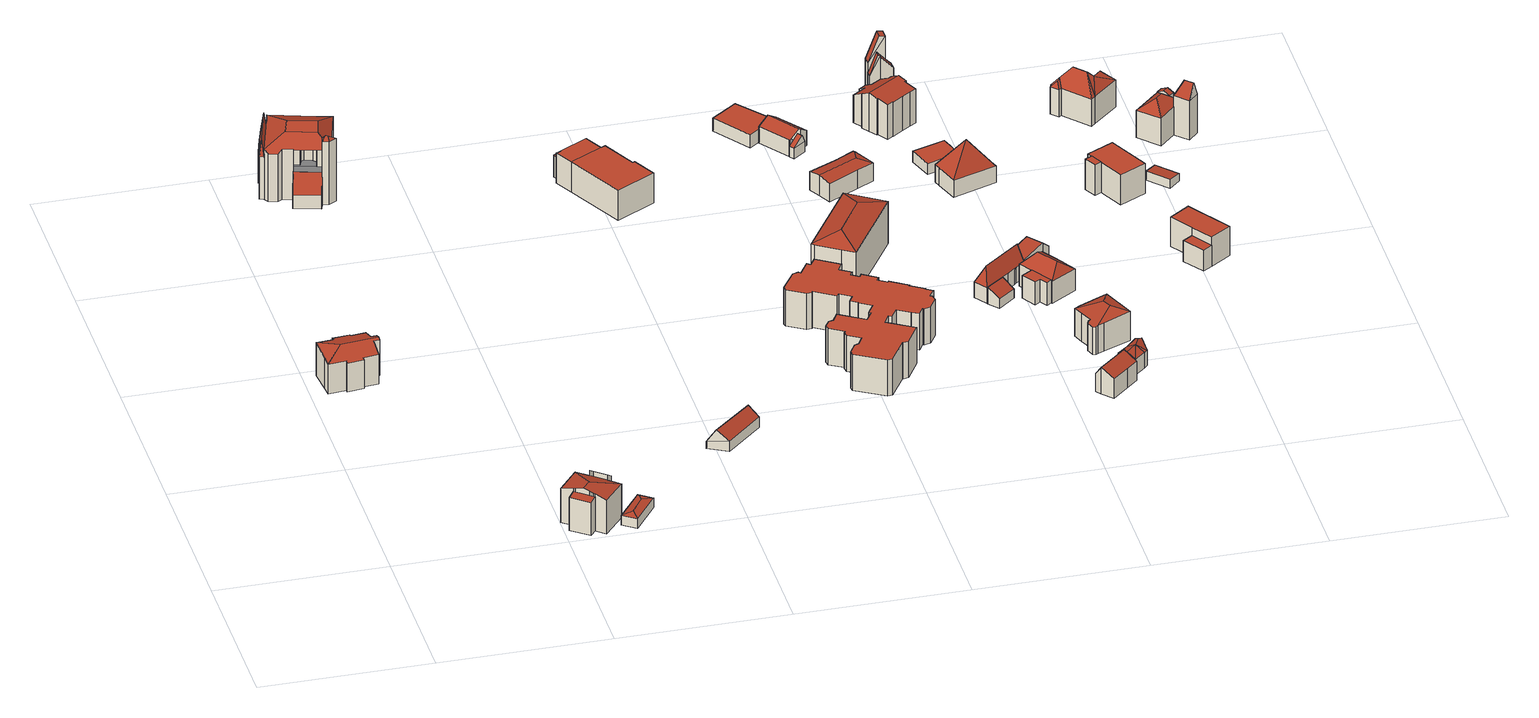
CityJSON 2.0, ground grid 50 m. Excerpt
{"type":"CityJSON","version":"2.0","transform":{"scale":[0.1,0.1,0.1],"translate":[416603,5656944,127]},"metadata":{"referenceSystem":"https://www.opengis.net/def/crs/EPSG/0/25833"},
"CityObjects":{
"building1":{"type":"Building","attributes":{"Dachtyp_tdc":"tdcHipAndGableRoof","Gemeindeschluessel":14612000,"Dachneigung":27.3,"QualitaetDacherkennung":32,"Geometrietyp2DReferenz":"3000","measuredHeight":11.95,"function":"31001_9998","roofType":"5000"},"geometry":[{"type":"Solid","lod":"2","boundaries":[[[[0,1,2,3]],[[1,4,5,2]],[[4,6,7,5]],[[6,8,9,7]],[[8,10,11,9]],[[10,12,13,11]],[[12,14,15,13]],[[14,16,17,15]],[[16,18,19,17]],[[18,20,21,19]],[[20,22,23,21]],[[22,24,25,23]],[[24,26,27,25]],[[26,28,29,27]],[[28,30,31,29]],[[30,32,33,31]],[[32,34,35,33]],[[34,36,37,35]],[[36,0,3,37]],[[32,30,28,38]],[[28,26,24,22,20,18,16,14,12,10,38]],[[10,8,6,4,1,0,36,34,32,38]],[[3,2,5,7,9,11,13,15,17,19,21,23,25,27,29,31,33,35,37]]]],"semantics":{"surfaces":[{"type":"WallSurface"},{"type":"RoofSurface"},{"type":"GroundSurface"}],"values":[[0,0,0,0,0,0,0,0,0,0,0,0,0,0,0,0,0,0,0,1,1,1,2]]}}]},
"building2":{"type":"Building","attributes":{"Gemeindeschluessel":14612000,"Geometrietyp2DReferenz":"3000","function":"31001_9998","roofType":"9999"},"children":["building2-1","building2-2","building2-3","building2-4","building2-5"]},
"building2-1":{"type":"BuildingPart","attributes":{"Dachtyp_tdc":"tdcFreeFormRoof","Dachneigung":54.85,"QualitaetDacherkennung":13,"Geometrietyp2DReferenz":"3000","measuredHeight":21.46,"roofType":"5000"},"parents":["building2"],"geometry":[{"type":"MultiSurface","lod":"2","boundaries":[[[39,40,41,42,43]],[[40,44,45,46,47,41]],[[48,49,44]],[[50,48,44,40]],[[50,40,39]],[[48,50,39,49]],[[42,41,47,51,52,53]]],"semantics":{"surfaces":[{"type":"WallSurface"},{"type":"RoofSurface"},{"type":"GroundSurface"}],"values":[0,0,1,1,1,1,2]}}]},
"building2-2":{"type":"BuildingPart","attributes":{"Dachtyp_tdc":"tdcPolyFlatRoof","Dachneigung":0,"QualitaetDacherkennung":5,"Geometrietyp2DReferenz":"3000","measuredHeight":9.4,"roofType":"1000"},"parents":["building2"],"geometry":[{"type":"MultiSurface","lod":"2","boundaries":[[[54,55,56,57]],[[55,58,59,56]],[[58,60,61,59]],[[60,62,63,61]],[[62,64,65,63]],[[64,66,67,65]],[[66,68,69,67]],[[68,66,64,62,60,58,55,54]],[[57,56,59,61,63,65,67,69]]],"semantics":{"surfaces":[{"type":"WallSurface"},{"type":"RoofSurface"},{"type":"GroundSurface"}],"values":[0,0,0,0,0,0,0,1,2]}}]},
"building2-3":{"type":"BuildingPart","attributes":{"Dachtyp_tdc":"tdcGableRoof","Dachneigung":63.54,"QualitaetDacherkennung":14,"Geometrietyp2DReferenz":"3000","measuredHeight":9.97,"roofType":"3100"},"parents":["building2"],"geometry":[{"type":"MultiSurface","lod":"2","boundaries":[[[70,71,72,73]],[[46,74,75,47]],[[74,70,73,75]],[[74,45,76,77,70]],[[77,76,78,79]],[[70,77,79,71]],[[46,45,74]],[[73,72,51,47,75]]],"semantics":{"surfaces":[{"type":"WallSurface"},{"type":"RoofSurface"},{"type":"GroundSurface"}],"values":[0,0,0,1,1,0,0,2]}}]},
"building2-4":{"type":"BuildingPart","attributes":{"Dachtyp_tdc":"tdcFreeFormRoof","Dachneigung":82.3,"QualitaetDacherkennung":24,"Geometrietyp2DReferenz":"3000","measuredHeight":19.22,"roofType":"5000"},"parents":["building2"],"geometry":[{"type":"MultiSurface","lod":"2","boundaries":[[[80,81,82,83]],[[81,84,85,82]],[[84,86,87,85]],[[86,88,89,87]],[[88,90,91,89]],[[92,93,94]],[[93,80,83,94]],[[92,90,95,96]],[[90,88,95]],[[88,86,84,81,80,96,95]],[[80,93,92,96]],[[83,82,85,87,89,91,94]]],"semantics":{"surfaces":[{"type":"WallSurface"},{"type":"RoofSurface"},{"type":"GroundSurface"}],"values":[0,0,0,0,0,0,0,1,1,1,1,2]}}]},
"building2-5":{"type":"BuildingPart","attributes":{"Dachtyp_tdc":"tdcCutTentRoof","Dachneigung":23.44,"QualitaetDacherkennung":35,"Geometrietyp2DReferenz":"3000","measuredHeight":19.57,"roofType":"9999"},"parents":["building2"],"geometry":[{"type":"MultiSurface","lod":"2","boundaries":[[[97,98,99,69,68]],[[98,100,101,99]],[[100,102,103,101]],[[102,43,42,103]],[[104,105,78,106,51,52]],[[107,108,72,71,79]],[[108,109,110,72]],[[109,111,112,110]],[[111,113,114,112]],[[113,115,94,114]],[[115,92,94]],[[116,117,54,57,91,90]],[[98,97,117,118,119]],[[120,43,102,100,98,119,121]],[[115,113,111,109,108,107,105,104,120,121,122]],[[117,116,115,122,118]],[[122,121,119,118]],[[69,99,101,103,42,53,52,51,72,110,112,114,94,91,57]]],"semantics":{"surfaces":[{"type":"WallSurface"},{"type":"RoofSurface"},{"type":"GroundSurface"}],"values":[0,0,0,0,0,0,0,0,0,0,0,0,1,1,1,1,1,2]}}]},
"building3":{"type":"Building","attributes":{"Gemeindeschluessel":14612000,"Geometrietyp2DReferenz":"3000","function":"31001_9998","roofType":"9999"},"children":["building3-1","building3-2","building3-3"]},
"building3-1":{"type":"BuildingPart","attributes":{"Dachtyp_tdc":"tdcPolyFlatRoof","Dachneigung":11,"QualitaetDacherkennung":60,"Geometrietyp2DReferenz":"3000","measuredHeight":10.97,"roofType":"2100"},"parents":["building3"],"geometry":[{"type":"MultiSurface","lod":"2","boundaries":[[[123,124,125,126]],[[127,128,129,130]],[[128,123,126,129]],[[128,127,131,124,123]],[[126,125,132,130,129]]],"semantics":{"surfaces":[{"type":"WallSurface"},{"type":"RoofSurface"},{"type":"GroundSurface"}],"values":[0,0,0,1,2]}}]},
"building3-2":{"type":"BuildingPart","attributes":{"Dachtyp_tdc":"tdcHipAndGableRoof","Dachneigung":17.18,"QualitaetDacherkennung":18,"Geometrietyp2DReferenz":"3000","measuredHeight":12.98,"roofType":"5000"},"parents":["building3"],"geometry":[{"type":"MultiSurface","lod":"2","boundaries":[[[133,125,124]],[[133,134,135,125]],[[134,136,137,135]],[[136,138,139,137]],[[140,141,142,143]],[[141,144,145,142]],[[144,146,130,145]],[[146,127,130]],[[141,140,138,136,147]],[[136,134,133,148,147]],[[148,146,144,141,147]],[[132,125,135,137,139,143,142,145,130]]],"semantics":{"surfaces":[{"type":"WallSurface"},{"type":"RoofSurface"},{"type":"GroundSurface"}],"values":[0,0,0,0,0,0,0,0,1,1,1,2]}}]},
"building3-3":{"type":"BuildingPart","attributes":{"Dachtyp_tdc":"tdcPolyFlatRoof","Dachneigung":33.89,"QualitaetDacherkennung":51,"Geometrietyp2DReferenz":"3000","measuredHeight":12.46,"roofType":"2100"},"parents":["building3"],"geometry":[{"type":"MultiSurface","lod":"2","boundaries":[[[149,139,138]],[[149,150,151,139]],[[150,152,153,151]],[[152,154,140,143,153]],[[154,152,150,149]],[[139,151,153,143]]],"semantics":{"surfaces":[{"type":"WallSurface"},{"type":"RoofSurface"},{"type":"GroundSurface"}],"values":[0,0,0,0,1,2]}}]},
"building4":{"type":"Building","attributes":{"Dachtyp_tdc":"tdcFreeFormRoof","Gemeindeschluessel":14612000,"Dachneigung":14.43,"QualitaetDacherkennung":54,"Geometrietyp2DReferenz":"3000","measuredHeight":3.66,"function":"31001_9998","roofType":"5000"},"geometry":[{"type":"Solid","lod":"2","boundaries":[[[[155,156,157,158]],[[156,159,160,157]],[[159,161,162,160]],[[161,155,158,162]],[[163,164,161,159]],[[163,159,156]],[[164,163,156,155]],[[164,155,161]],[[158,157,160,162]]]],"semantics":{"surfaces":[{"type":"WallSurface"},{"type":"RoofSurface"},{"type":"GroundSurface"}],"values":[[0,0,0,0,1,1,1,1,2]]}}]},
"building5":{"type":"Building","attributes":{"Dachtyp_tdc":"tdcGableRoof","Gemeindeschluessel":14612000,"Dachneigung":58.42,"QualitaetDacherkennung":8,"Geometrietyp2DReferenz":"3000","measuredHeight":6.2,"function":"31001_9998","roofType":"3100"},"geometry":[{"type":"Solid","lod":"2","boundaries":[[[[165,166,167,168]],[[166,169,170,167]],[[169,171,172,170]],[[171,165,168,172]],[[169,166,173]],[[165,171,174]],[[166,165,174,173]],[[171,169,173,174]],[[168,167,170,172]]]],"semantics":{"surfaces":[{"type":"WallSurface"},{"type":"RoofSurface"},{"type":"GroundSurface"}],"values":[[0,0,0,0,0,0,1,1,2]]}}]},
"building6":{"type":"Building","attributes":{"Gemeindeschluessel":14612000,"Geometrietyp2DReferenz":"3000","function":"31001_9998","roofType":"9999"},"children":["building6-1","building6-2","building6-3"]},
"building6-1":{"type":"BuildingPart","attributes":{"Dachtyp_tdc":"tdcPolyFlatRoof","Dachneigung":11.79,"QualitaetDacherkennung":43,"Geometrietyp2DReferenz":"3000","measuredHeight":7.08,"roofType":"2100"},"parents":["building6"],"geometry":[{"type":"MultiSurface","lod":"2","boundaries":[[[175,176,177,178]],[[179,180,181,182]],[[180,175,178,181]],[[180,179,176,175]],[[178,177,182,181]]],"semantics":{"surfaces":[{"type":"WallSurface"},{"type":"RoofSurface"},{"type":"GroundSurface"}],"values":[0,0,0,1,2]}}]},
"building6-2":{"type":"BuildingPart","attributes":{"Dachtyp_tdc":"tdcPolyFlatRoof","Dachneigung":0,"QualitaetDacherkennung":73,"Geometrietyp2DReferenz":"3000","measuredHeight":9.65,"roofType":"1000"},"parents":["building6"],"geometry":[{"type":"MultiSurface","lod":"2","boundaries":[[[183,184,185,177,176]],[[186,187,188,189]],[[187,190,179,182,188]],[[190,187,186,184,183]],[[177,185,189,188,182]]],"semantics":{"surfaces":[{"type":"WallSurface"},{"type":"RoofSurface"},{"type":"GroundSurface"}],"values":[0,0,0,1,2]}}]},
"building6-3":{"type":"BuildingPart","attributes":{"Dachtyp_tdc":"tdcPolyFlatRoof","Dachneigung":0,"QualitaetDacherkennung":64,"Geometrietyp2DReferenz":"3000","measuredHeight":9.66,"roofType":"1000"},"parents":["building6"],"geometry":[{"type":"MultiSurface","lod":"2","boundaries":[[[191,192,193,194]],[[192,195,186,189,193]],[[196,197,198,185,184]],[[197,199,200,198]],[[199,201,202,200]],[[201,191,194,202]],[[201,199,197,196,195,192,191]],[[194,193,189,185,198,200,202]]],"semantics":{"surfaces":[{"type":"WallSurface"},{"type":"RoofSurface"},{"type":"GroundSurface"}],"values":[0,0,0,0,0,0,1,2]}}]},
"building7":{"type":"Building","attributes":{"Dachtyp_tdc":"tdcPolyFlatRoof","Gemeindeschluessel":14612000,"Dachneigung":0,"QualitaetDacherkennung":3,"Geometrietyp2DReferenz":"3000","measuredHeight":11.55,"function":"31001_9998","roofType":"1000"},"geometry":[{"type":"Solid","lod":"2","boundaries":[[[[203,204,205,206]],[[204,207,208,205]],[[207,209,210,208]],[[209,211,212,210]],[[211,213,214,212]],[[213,215,216,214]],[[215,217,218,216]],[[217,219,220,218]],[[219,221,222,220]],[[221,223,224,222]],[[223,225,226,224]],[[225,227,228,226]],[[227,229,230,228]],[[229,231,232,230]],[[231,233,234,232]],[[233,235,236,234]],[[235,237,238,236]],[[237,239,240,238]],[[239,241,242,240]],[[241,243,244,242]],[[243,245,246,244]],[[245,247,248,246]],[[247,249,250,248]],[[249,251,252,250]],[[251,253,254,252]],[[253,255,256,254]],[[255,257,258,256]],[[257,259,260,258]],[[259,261,262,260]],[[261,263,264,262]],[[263,265,266,264]],[[265,267,268,266]],[[267,269,270,268]],[[269,271,272,270]],[[271,273,274,272]],[[273,275,276,274]],[[275,277,278,276]],[[277,279,280,278]],[[279,281,282,280]],[[281,283,284,282]],[[283,285,286,284]],[[285,287,288,286]],[[287,289,290,288]],[[289,291,292,290]],[[291,293,294,292]],[[293,295,296,294]],[[295,297,298,296]],[[297,299,300,298]],[[299,301,302,300]],[[301,303,304,302]],[[303,305,306,304]],[[305,307,308,306]],[[307,309,310,308]],[[309,311,312,310]],[[311,313,314,312]],[[313,315,316,314]],[[315,317,318,316]],[[317,319,320,318]],[[319,321,322,320]],[[321,323,324,322]],[[323,325,326,324]],[[325,327,328,326]],[[327,329,330,328]],[[329,331,332,330]],[[331,333,334,332]],[[333,335,336,334]],[[335,337,338,336]],[[337,203,206,338]],[[337,335,333,331,329,327,325,323,321,319,317,315,313,311,309,307,305,303,301,299,297,295,293,291,289,287,285,283,281,279,277,275,273,271,269,267,265,263,261,259,257,255,253,251,249,247,245,243,241,239,237,235,233,231,229,227,225,223,221,219,217,215,213,211,209,207,204,203]],[[206,205,208,210,212,214,216,218,220,222,224,226,228,230,232,234,236,238,240,242,244,246,248,250,252,254,256,258,260,262,264,266,268,270,272,274,276,278,280,282,284,286,288,290,292,294,296,298,300,302,304,306,308,310,312,314,316,318,320,322,324,326,328,330,332,334,336,338]]]],"semantics":{"surfaces":[{"type":"WallSurface"},{"type":"RoofSurface"},{"type":"GroundSurface"}],"values":[[0,0,0,0,0,0,0,0,0,0,0,0,0,0,0,0,0,0,0,0,0,0,0,0,0,0,0,0,0,0,0,0,0,0,0,0,0,0,0,0,0,0,0,0,0,0,0,0,0,0,0,0,0,0,0,0,0,0,0,0,0,0,0,0,0,0,0,0,1,2]]}}]},
"building8":{"type":"Building","attributes":{"Dachtyp_tdc":"tdcHipRoof","Gemeindeschluessel":14612000,"Dachneigung":17.91,"QualitaetDacherkennung":70,"Geometrietyp2DReferenz":"3000","measuredHeight":15.57,"function":"31001_9998","roofType":"3200"},"geometry":[{"type":"Solid","lod":"2","boundaries":[[[[339,340,341,342]],[[340,343,344,341]],[[345,343,346]],[[340,339,347,348,349]],[[343,340,349,346]],[[348,345,346,349]],[[344,350,351,352,342,341]],[[343,345,350,344]],[[345,348,351,350]],[[348,347,352,351]],[[347,339,342,352]]]],"semantics":{"surfaces":[{"type":"WallSurface"},{"type":"RoofSurface"},{"type":"GroundSurface"}],"values":[[0,0,1,1,1,1,2,0,0,0,0]]}}]},
"building9":{"type":"Building","attributes":{"Dachtyp_tdc":"tdcPolyFlatRoof","Gemeindeschluessel":14612000,"Dachneigung":0,"QualitaetDacherkennung":1,"Geometrietyp2DReferenz":"3000","measuredHeight":4.22,"function":"31001_9998","roofType":"1000"},"geometry":[{"type":"Solid","lod":"2","boundaries":[[[[353,354,355,356]],[[354,357,358,355]],[[357,359,360,358]],[[359,361,362,360]],[[361,353,356,362]],[[361,359,357,354,353]],[[356,355,358,360,362]]]],"semantics":{"surfaces":[{"type":"WallSurface"},{"type":"RoofSurface"},{"type":"GroundSurface"}],"values":[[0,0,0,0,0,1,2]]}}]},
"building10":{"type":"Building","attributes":{"Gemeindeschluessel":14612000,"Geometrietyp2DReferenz":"3000","function":"31001_9998","roofType":"9999"},"children":["building10-1","building10-2"]},
"building10-1":{"type":"BuildingPart","attributes":{"Dachtyp_tdc":"tdcGableRoof","Dachneigung":36.43,"QualitaetDacherkennung":5,"Geometrietyp2DReferenz":"3000","measuredHeight":5.82,"roofType":"3100"},"parents":["building10"],"geometry":[{"type":"MultiSurface","lod":"2","boundaries":[[[363,364,365,366]],[[364,367,368,365]],[[367,369,370,368]],[[367,364,371]],[[364,363,372,373,371]],[[369,367,371,373]],[[366,365,368,370,374]]],"semantics":{"surfaces":[{"type":"WallSurface"},{"type":"RoofSurface"},{"type":"GroundSurface"}],"values":[0,0,0,0,1,1,2]}}]},
"building10-2":{"type":"BuildingPart","attributes":{"Dachtyp_tdc":"tdcGableRoof","Dachneigung":24.77,"QualitaetDacherkennung":59,"Geometrietyp2DReferenz":"3000","measuredHeight":7.04,"roofType":"3100"},"parents":["building10"],"geometry":[{"type":"MultiSurface","lod":"2","boundaries":[[[375,376,377,378]],[[376,379,380,377]],[[379,381,382,380]],[[381,383,384,382]],[[383,385,363,366,384]],[[386,387,388,370,369]],[[387,375,378,388]],[[389,385,383,381,379,376]],[[376,375,387,386,389]],[[378,377,380,382,384,366,374,370,388]]],"semantics":{"surfaces":[{"type":"WallSurface"},{"type":"RoofSurface"},{"type":"GroundSurface"}],"values":[0,0,0,0,0,0,0,1,1,2]}}]},
"building11":{"type":"Building","attributes":{"Dachtyp_tdc":"tdcHipAndGableRoof","Gemeindeschluessel":14612000,"Dachneigung":12.12,"QualitaetDacherkennung":61,"Geometrietyp2DReferenz":"3000","measuredHeight":6.76,"function":"31001_9998","roofType":"5000"},"geometry":[{"type":"Solid","lod":"2","boundaries":[[[[390,391,392,393]],[[391,394,395,392]],[[394,396,397,395]],[[396,398,399,397]],[[398,400,401,399]],[[400,402,403,401]],[[402,404,405,403]],[[404,406,407,405]],[[406,390,393,407]],[[402,400,408]],[[400,398,396,394,391,390,408]],[[390,406,404,402,408]],[[393,392,395,397,399,401,403,405,407]]]],"semantics":{"surfaces":[{"type":"WallSurface"},{"type":"RoofSurface"},{"type":"GroundSurface"}],"values":[[0,0,0,0,0,0,0,0,0,1,1,1,2]]}}]},
"building12":{"type":"Building","attributes":{"Dachtyp_tdc":"tdcPolyFlatRoof","Gemeindeschluessel":14612000,"Dachneigung":33.41,"QualitaetDacherkennung":69,"Geometrietyp2DReferenz":"3000","measuredHeight":5.59,"function":"31001_9998","roofType":"2100"},"geometry":[{"type":"Solid","lod":"2","boundaries":[[[[409,410,411,412]],[[410,413,414,411]],[[413,415,416,414]],[[415,409,412,416]],[[415,413,410,409]],[[412,411,414,416]]]],"semantics":{"surfaces":[{"type":"WallSurface"},{"type":"RoofSurface"},{"type":"GroundSurface"}],"values":[[0,0,0,0,1,2]]}}]},
"building13":{"type":"Building","attributes":{"Dachtyp_tdc":"tdcFreeFormRoof","Gemeindeschluessel":14612000,"Dachneigung":64.59,"QualitaetDacherkennung":17,"Geometrietyp2DReferenz":"3000","measuredHeight":9.89,"function":"31001_9998","roofType":"5000"},"geometry":[{"type":"Solid","lod":"2","boundaries":[[[[417,418,419,420,421,422,423,424,425,426,427,428,429,430]],[[431,432,418,417]],[[432,433,419,418]],[[433,434,420,419]],[[434,435,421,420]],[[435,436,422,421]],[[436,437,423,422]],[[437,438,424,423]],[[438,439,425,424]],[[439,413,426,425]],[[413,440,427,426]],[[440,441,428,427]],[[441,442,429,428]],[[442,443,430,429]],[[443,431,417,430]],[[441,440,413,439,438,437,436,435,444]],[[435,434,433,432,431,443,442,444]],[[442,441,444]]]],"semantics":{"surfaces":[{"type":"GroundSurface"},{"type":"WallSurface"},{"type":"RoofSurface"}],"values":[[0,1,1,1,1,1,1,1,1,1,1,1,1,1,1,2,2,2]]}}]},
"building14":{"type":"Building","attributes":{"Dachtyp_tdc":"tdcGableRoof","Gemeindeschluessel":14612000,"Dachneigung":29.57,"QualitaetDacherkennung":5,"Geometrietyp2DReferenz":"3000","measuredHeight":8.48,"function":"31001_9998","roofType":"3100"},"geometry":[{"type":"Solid","lod":"2","boundaries":[[[[445,446,447,448]],[[446,449,450,447]],[[449,451,452,450]],[[451,453,454,452]],[[453,455,456,454]],[[455,457,458,456]],[[457,459,460,458]],[[459,461,462,460]],[[461,445,448,462]],[[457,455,453,451,449]],[[449,446,445,461,459,457]],[[448,447,450,452,454,456,458,460,462]]]],"semantics":{"surfaces":[{"type":"WallSurface"},{"type":"RoofSurface"},{"type":"GroundSurface"}],"values":[[0,0,0,0,0,0,0,0,0,1,1,2]]}}]},
"building15":{"type":"Building","attributes":{"Gemeindeschluessel":14612000,"Geometrietyp2DReferenz":"3000","function":"31001_9998","roofType":"9999"},"children":["building15-1","building15-2"]},
"building15-1":{"type":"BuildingPart","attributes":{"Dachtyp_tdc":"tdcHipRoof","Dachneigung":35.88,"QualitaetDacherkennung":75,"Geometrietyp2DReferenz":"3000","measuredHeight":10.33,"roofType":"3200"},"parents":["building15"],"geometry":[{"type":"MultiSurface","lod":"2","boundaries":[[[463,464,465,466]],[[464,467,468,465]],[[467,469,470,468]],[[469,471,472,470]],[[471,473,474,472]],[[473,475,476,474]],[[475,477,478,476]],[[477,479,480,478]],[[479,481,482,480]],[[479,477,483]],[[467,464,484]],[[477,475,473,471,469,467,484,483]],[[464,463,481,479,483,484]],[[466,465,468,470,472,474,476,478,480,482]]],"semantics":{"surfaces":[{"type":"WallSurface"},{"type":"RoofSurface"},{"type":"GroundSurface"}],"values":[0,0,0,0,0,0,0,0,0,1,1,1,1,2]}}]},
"building15-2":{"type":"BuildingPart","attributes":{"Dachtyp_tdc":"tdcPolyFlatRoof","Dachneigung":0,"QualitaetDacherkennung":52,"Geometrietyp2DReferenz":"3000","measuredHeight":7.31,"roofType":"1000"},"parents":["building15"],"geometry":[{"type":"MultiSurface","lod":"2","boundaries":[[[485,486,487,482,481]],[[486,488,489,487]],[[488,490,491,489]],[[490,492,493,491]],[[492,494,466,493]],[[494,463,466]],[[494,492,490,488,486,485]],[[482,487,489,491,493,466]]],"semantics":{"surfaces":[{"type":"WallSurface"},{"type":"RoofSurface"},{"type":"GroundSurface"}],"values":[0,0,0,0,0,0,1,2]}}]},
"building16":{"type":"Building","attributes":{"Dachtyp_tdc":"tdcGableRoof","Gemeindeschluessel":14612000,"Dachneigung":28.92,"QualitaetDacherkennung":32,"Geometrietyp2DReferenz":"3000","measuredHeight":12.29,"function":"31001_9998","roofType":"3100"},"geometry":[{"type":"Solid","lod":"2","boundaries":[[[[495,496,497,498]],[[496,499,500,497]],[[499,501,502,500]],[[501,503,504,502]],[[503,505,506,504]],[[505,507,508,506]],[[507,509,510,508]],[[509,511,512,510]],[[511,513,514,512]],[[513,515,516,514]],[[515,517,518,516]],[[517,519,520,518]],[[519,521,522,520]],[[521,523,524,522]],[[523,525,526,524]],[[525,527,528,526]],[[527,529,530,528]],[[529,531,532,530]],[[531,533,534,532]],[[533,535,536,534]],[[535,537,538,536]],[[537,539,540,538]],[[539,495,498,540]],[[535,533,531,529,527,525,523,521,519,517,515,513]],[[513,511,509,507,505,503,501,499,496,495,539,537,535]],[[498,497,500,502,504,506,508,510,512,514,516,518,520,522,524,526,528,530,532,534,536,538,540]]]],"semantics":{"surfaces":[{"type":"WallSurface"},{"type":"RoofSurface"},{"type":"GroundSurface"}],"values":[[0,0,0,0,0,0,0,0,0,0,0,0,0,0,0,0,0,0,0,0,0,0,0,1,1,2]]}}]},
"building17":{"type":"Building","attributes":{"Dachtyp_tdc":"tdcGableRoof","Gemeindeschluessel":14612000,"Dachneigung":10.14,"QualitaetDacherkennung":25,"Geometrietyp2DReferenz":"3000","measuredHeight":7.12,"function":"31001_9998","roofType":"3100"},"geometry":[{"type":"Solid","lod":"2","boundaries":[[[[541,542,422,543]],[[542,544,420,422]],[[544,545,419,420]],[[545,546,547,419]],[[546,548,549,547]],[[548,550,551,549]],[[550,552,553,551]],[[552,541,543,553]],[[548,546,545,544,542,541]],[[541,552,550,548]],[[543,422,420,419,547,549,551,553]]]],"semantics":{"surfaces":[{"type":"WallSurface"},{"type":"RoofSurface"},{"type":"GroundSurface"}],"values":[[0,0,0,0,0,0,0,0,1,1,2]]}}]},
"building18":{"type":"Building","attributes":{"Dachtyp_tdc":"tdcHipRoof","Gemeindeschluessel":14612000,"Dachneigung":14.38,"QualitaetDacherkennung":79,"Geometrietyp2DReferenz":"3000","measuredHeight":10.8,"function":"31001_9998","roofType":"3200"},"geometry":[{"type":"Solid","lod":"2","boundaries":[[[[554,555,556,557]],[[555,558,559,556]],[[558,560,561,559]],[[560,562,563,561]],[[562,564,565,563]],[[564,566,567,565]],[[566,568,569,567]],[[568,570,571,569]],[[570,572,573,571]],[[572,574,575,573]],[[574,576,577,575]],[[576,578,579,577]],[[578,554,557,579]],[[574,572,570,580]],[[568,566,564,562,581]],[[570,568,581,580]],[[562,560,558,555,554,578,576,574,580,581]],[[557,556,559,561,563,565,567,569,571,573,575,577,579]]]],"semantics":{"surfaces":[{"type":"WallSurface"},{"type":"RoofSurface"},{"type":"GroundSurface"}],"values":[[0,0,0,0,0,0,0,0,0,0,0,0,0,1,1,1,1,2]]}}]},
"building19":{"type":"Building","attributes":{"Dachtyp_tdc":"tdcPolyFlatRoof","Gemeindeschluessel":14612000,"Dachneigung":0,"QualitaetDacherkennung":75,"Geometrietyp2DReferenz":"3000","measuredHeight":3.42,"function":"31001_9998","roofType":"1000"},"geometry":[{"type":"Solid","lod":"2","boundaries":[[[[582,583,584,585]],[[583,586,587,584]],[[586,588,589,587]],[[588,590,591,589]],[[590,592,593,591]],[[592,594,595,593]],[[594,596,597,595]],[[596,582,585,597]],[[596,594,592,590,588,586,583,582]],[[585,584,587,589,591,593,595,597]]]],"semantics":{"surfaces":[{"type":"WallSurface"},{"type":"RoofSurface"},{"type":"GroundSurface"}],"values":[[0,0,0,0,0,0,0,0,1,2]]}}]},
"building20":{"type":"Building","attributes":{"Dachtyp_tdc":"tdcFreeFormRoof","Gemeindeschluessel":14612000,"Dachneigung":27.75,"QualitaetDacherkennung":50,"Geometrietyp2DReferenz":"3000","measuredHeight":6.41,"function":"31001_9998","roofType":"5000"},"geometry":[{"type":"Solid","lod":"2","boundaries":[[[[598,599,600,601]],[[599,602,603,600]],[[604,605,606,599,598]],[[604,598,607]],[[605,604,607,608]],[[609,606,605,608,610]],[[609,610,611]],[[606,602,599]],[[606,611,602]],[[611,606,609]],[[603,612,613,614,615,601,600]],[[602,611,612,603]],[[611,610,613,612]],[[610,608,614,613]],[[608,607,615,614]],[[607,598,601,615]]]],"semantics":{"surfaces":[{"type":"WallSurface"},{"type":"RoofSurface"},{"type":"GroundSurface"}],"values":[[0,0,1,1,1,1,0,1,1,1,2,0,0,0,0,0]]}}]},
"building21":{"type":"Building","attributes":{"Dachtyp_tdc":"tdcGableRoof","Gemeindeschluessel":14612000,"Dachneigung":69.04,"QualitaetDacherkennung":20,"Geometrietyp2DReferenz":"3000","measuredHeight":18.3,"function":"31001_9998","roofType":"3100"},"geometry":[{"type":"Solid","lod":"2","boundaries":[[[[616,617,618,619]],[[617,620,621,618]],[[620,622,623,621]],[[622,616,619,623]],[[620,617,624]],[[616,622,625]],[[617,616,625,624]],[[622,620,624,625]],[[619,618,621,623]]]],"semantics":{"surfaces":[{"type":"WallSurface"},{"type":"RoofSurface"},{"type":"GroundSurface"}],"values":[[0,0,0,0,0,0,1,1,2]]}}]},
"building22":{"type":"Building","attributes":{"Dachtyp_tdc":"tdcFreeFormRoof","Gemeindeschluessel":14612000,"Dachneigung":47.93,"QualitaetDacherkennung":4,"Geometrietyp2DReferenz":"3000","measuredHeight":14.03,"function":"31001_9998","roofType":"5000"},"geometry":[{"type":"Solid","lod":"2","boundaries":[[[[626,627,628,629]],[[627,630,631,628]],[[630,632,633,631]],[[632,634,635,633]],[[634,636,637,635]],[[636,638,639,637]],[[638,640,641,639]],[[640,626,629,641]],[[634,632,630,642,643,638,636]],[[643,642,627,626,640]],[[630,627,642]],[[640,638,643]],[[629,628,631,633,635,637,639,641]]]],"semantics":{"surfaces":[{"type":"WallSurface"},{"type":"RoofSurface"},{"type":"GroundSurface"}],"values":[[0,0,0,0,0,0,0,0,1,1,0,0,2]]}}]},
"building23":{"type":"Building","attributes":{"Dachtyp_tdc":"tdcFreeFormRoof","Gemeindeschluessel":14612000,"Dachneigung":61.04,"QualitaetDacherkennung":43,"Geometrietyp2DReferenz":"3000","measuredHeight":13.62,"function":"31001_9998","roofType":"5000"},"geometry":[{"type":"Solid","lod":"2","boundaries":[[[[644,645,646,647]],[[645,648,649,646]],[[648,650,651,649]],[[650,652,653,651]],[[652,654,655,653]],[[654,656,657,655]],[[656,644,647,657]],[[658,656,654,659,660]],[[658,660,644]],[[645,644,660,661]],[[660,659,652,650,648,661]],[[648,645,661]],[[654,652,659]],[[644,656,658]],[[647,646,649,651,653,655,657]]]],"semantics":{"surfaces":[{"type":"WallSurface"},{"type":"RoofSurface"},{"type":"GroundSurface"}],"values":[[0,0,0,0,0,0,0,1,1,1,1,0,0,0,2]]}}]},
"building24":{"type":"Building","attributes":{"Gemeindeschluessel":14612000,"Geometrietyp2DReferenz":"3000","function":"31001_9998","roofType":"9999"},"children":["building24-1","building24-2"]},
"building24-1":{"type":"BuildingPart","attributes":{"Dachtyp_tdc":"tdcPolyFlatRoof","Dachneigung":0,"QualitaetDacherkennung":51,"Geometrietyp2DReferenz":"3000","measuredHeight":9.82,"roofType":"1000"},"parents":["building24"],"geometry":[{"type":"MultiSurface","lod":"2","boundaries":[[[662,663,664,665,666]],[[663,667,668,664]],[[667,669,670,671,668]],[[669,667,663,662]],[[665,664,668,671]]],"semantics":{"surfaces":[{"type":"WallSurface"},{"type":"RoofSurface"},{"type":"GroundSurface"}],"values":[0,0,0,1,2]}}]},
"building24-2":{"type":"BuildingPart","attributes":{"Dachtyp_tdc":"tdcPolyFlatRoof","Dachneigung":0,"QualitaetDacherkennung":59,"Geometrietyp2DReferenz":"3000","measuredHeight":9.64,"roofType":"1000"},"parents":["building24"],"geometry":[{"type":"MultiSurface","lod":"2","boundaries":[[[672,673,674,675]],[[673,666,665,674]],[[670,676,677,671]],[[676,678,679,677]],[[678,672,675,679]],[[678,676,670,666,673,672]],[[675,674,665,671,677,679]]],"semantics":{"surfaces":[{"type":"WallSurface"},{"type":"RoofSurface"},{"type":"GroundSurface"}],"values":[0,0,0,0,0,1,2]}}]},
"building25":{"type":"Building","attributes":{"Gemeindeschluessel":14612000,"Geometrietyp2DReferenz":"3000","function":"31001_9998","roofType":"9999"},"children":["building25-1","building25-2"]},
"building25-1":{"type":"BuildingPart","attributes":{"Dachtyp_tdc":"tdcPolyFlatRoof","Dachneigung":0,"QualitaetDacherkennung":61,"Geometrietyp2DReferenz":"3000","measuredHeight":6.64,"roofType":"1000"},"parents":["building25"],"geometry":[{"type":"MultiSurface","lod":"2","boundaries":[[[680,681,682,683]],[[681,684,685,682]],[[684,686,687,685]],[[686,684,681,680]],[[683,682,685,687]]],"semantics":{"surfaces":[{"type":"WallSurface"},{"type":"RoofSurface"},{"type":"GroundSurface"}],"values":[0,0,0,1,2]}}]},
"building25-2":{"type":"BuildingPart","attributes":{"Dachtyp_tdc":"tdcPolyFlatRoof","Dachneigung":0,"QualitaetDacherkennung":64,"Geometrietyp2DReferenz":"3000","measuredHeight":9.35,"roofType":"1000"},"parents":["building25"],"geometry":[{"type":"MultiSurface","lod":"2","boundaries":[[[688,689,680,683,690]],[[691,692,693,687,686]],[[692,694,695,693]],[[694,688,690,695]],[[694,692,691,689,688]],[[690,683,687,693,695]]],"semantics":{"surfaces":[{"type":"WallSurface"},{"type":"RoofSurface"},{"type":"GroundSurface"}],"values":[0,0,0,0,1,2]}}]},
"building26":{"type":"Building","attributes":{"Dachtyp_tdc":"tdcFreeFormRoof","Gemeindeschluessel":14612000,"Dachneigung":48.47,"QualitaetDacherkennung":45,"Geometrietyp2DReferenz":"3000","measuredHeight":13.57,"function":"31001_9998","roofType":"5000"},"geometry":[{"type":"Solid","lod":"2","boundaries":[[[[696,697,698,699]],[[697,700,701,698]],[[702,703,704,705]],[[703,706,707,704]],[[706,708,709,707]],[[708,710,711,709]],[[710,712,713,711]],[[712,714,715,713]],[[714,716,717,715]],[[716,718,719,717]],[[718,696,699,719]],[[720,721,722,718,716]],[[723,724,720,716,714]],[[725,710,726]],[[725,712,710]],[[723,712,725]],[[712,723,714]],[[708,726,710]],[[726,708,706]],[[725,726,706,703]],[[724,723,725,703,702]],[[720,724,702,700]],[[721,720,700,697]],[[722,721,697,696]],[[722,696,718]],[[699,698,701,705,704,707,709,711,713,715,717,719]],[[700,702,705,701]]]],"semantics":{"surfaces":[{"type":"WallSurface"},{"type":"RoofSurface"},{"type":"GroundSurface"}],"values":[[0,0,0,0,0,0,0,0,0,0,0,1,1,1,1,1,1,1,1,1,1,1,1,1,1,2,0]]}}]},
"building27":{"type":"Building","attributes":{"Dachtyp_tdc":"tdcPolyFlatRoof","Gemeindeschluessel":14612000,"Dachneigung":5.02,"QualitaetDacherkennung":59,"Geometrietyp2DReferenz":"3000","measuredHeight":2.8,"function":"31001_9998","roofType":"2100"},"geometry":[{"type":"Solid","lod":"2","boundaries":[[[[727,728,729,730]],[[728,731,732,729]],[[731,733,734,732]],[[733,727,730,734]],[[733,731,728,727]],[[730,729,732,734]]]],"semantics":{"surfaces":[{"type":"WallSurface"},{"type":"RoofSurface"},{"type":"GroundSurface"}],"values":[[0,0,0,0,1,2]]}}]},
"building28":{"type":"Building","attributes":{"Gemeindeschluessel":14612000,"Geometrietyp2DReferenz":"3000","function":"31001_9998","roofType":"9999"},"children":["building28-1","building28-2","building28-3"]},
"building28-1":{"type":"BuildingPart","attributes":{"Dachtyp_tdc":"tdcHipRoof","Dachneigung":38.55,"QualitaetDacherkennung":73,"Geometrietyp2DReferenz":"3000","measuredHeight":12.02,"roofType":"3200"},"parents":["building28"],"geometry":[{"type":"MultiSurface","lod":"2","boundaries":[[[735,736,737,738]],[[739,740,741,742]],[[740,743,744,741]],[[743,745,746,744]],[[736,735,745,747]],[[743,740,748]],[[745,743,748,747]],[[740,739,736,747,748]],[[746,738,737,742,741,744]]],"semantics":{"surfaces":[{"type":"WallSurface"},{"type":"RoofSurface"},{"type":"GroundSurface"}],"values":[0,0,0,0,1,1,1,1,2]}}]},
"building28-2":{"type":"BuildingPart","attributes":{"Dachtyp_tdc":"tdcFreeFormRoof","Dachneigung":65.91,"QualitaetDacherkennung":5,"Geometrietyp2DReferenz":"3000","measuredHeight":17.23,"roofType":"5000"},"parents":["building28"],"geometry":[{"type":"MultiSurface","lod":"2","boundaries":[[[749,750,751,737,736]],[[752,749,753]],[[754,752,753,755]],[[754,755,750]],[[752,754,750,749]],[[751,756,742,737]],[[750,755,756,751]],[[755,753,739,742,756]]],"semantics":{"surfaces":[{"type":"WallSurface"},{"type":"RoofSurface"},{"type":"GroundSurface"}],"values":[0,1,1,0,1,2,0,0]}}]},
"building28-3":{"type":"BuildingPart","attributes":{"Dachtyp_tdc":"tdcGableRoof","Dachneigung":25.55,"QualitaetDacherkennung":39,"Geometrietyp2DReferenz":"3000","measuredHeight":9.96,"roofType":"3100"},"parents":["building28"],"geometry":[{"type":"MultiSurface","lod":"2","boundaries":[[[757,758,759,746,745]],[[758,760,761,759]],[[760,762,735,738,761]],[[760,758,763]],[[757,762,764]],[[758,757,764,763]],[[762,760,763,764]],[[746,759,761,738]]],"semantics":{"surfaces":[{"type":"WallSurface"},{"type":"RoofSurface"},{"type":"GroundSurface"}],"values":[0,0,0,0,0,1,1,2]}}]}
},
"vertices":[
[100,841,208],[101,834,210],[101,834,105],[100,841,105],[144,838,210],[144,838,105],[148,800,220],[148,800,105],[165,801,220],[165,801,105],[167,787,224],[167,787,105],[168,778,220],[168,778,105],[150,777,220],[150,777,105],[154,742,202],[154,742,105],[154,737,200],[154,737,105],[110,733,199],[110,733,105],[111,726,196],[111,726,105],[62,721,196],[62,721,105],[62,728,200],[62,728,105],[10,723,200],[10,723,105],[7,753,203],[7,753,105],[1,820,211],[1,820,105],[51,824,211],[51,824,105],[50,836,208],[50,836,105],[56,776,224],
[204,1405,473],[182,1392,473],[182,1392,272],[204,1405,272],[204,1405,421],[163,1397,473],[163,1397,362],[163,1397,315],[163,1397,272],[175,1404,487],[168,1416,473],[180,1402,487],[168,1415,272],[168,1416,272],[191,1409,272],
[66,1623,366],[67,1627,366],[67,1627,272],[66,1623,272],[154,1602,366],[154,1602,272],[160,1620,366],[160,1620,272],[169,1624,366],[169,1624,272],[193,1617,366],[193,1617,272],[203,1607,366],[203,1607,272],[196,1584,366],[196,1584,272],
[81,1397,315],[93,1438,315],[93,1438,272],[81,1397,272],[156,1375,315],[156,1375,272],[164,1402,372],[89,1424,372],[168,1415,359],[93,1438,359],
[4,1465,407],[25,1538,409],[25,1538,272],[4,1465,272],[22,1543,372],[22,1543,272],[37,1595,374],[37,1595,272],[43,1599,407],[43,1599,272],[58,1594,407],[58,1594,272],[18,1460,407],[18,1460,408],[18,1460,272],[48,1589,464],[13,1470,463],
[196,1584,434],[239,1572,434],[239,1572,272],[200,1437,433],[200,1437,272],[208,1422,422],[208,1422,272],[168,1416,433],[168,1415,433],[168,1415,315],[93,1438,433],[93,1438,434],[64,1447,433],[64,1447,272],[51,1439,424],[51,1439,272],[25,1447,424],[25,1447,272],[18,1460,433],[58,1594,434],[66,1623,434],[99,1532,468],[180,1508,468],[191,1409,433],[167,1456,466],[81,1482,466],
[515,57,106],[531,77,111],[531,77,1],[515,57,1],[582,36,111],[566,16,106],[566,16,1],[582,36,1],[556,57,111],[556,57,1],
[531,77,121],[502,101,110],[502,101,1],[560,172,110],[560,172,1],[594,145,110],[594,145,1],[636,111,110],[668,85,109],[668,85,1],[636,111,1],[609,14,109],[609,14,1],[582,36,120],[577,83,131],[556,57,131],
[594,145,126],[609,163,110],[609,163,1],[651,129,110],[651,129,1],[636,111,126],
[761,97,41],[693,6,41],[693,6,11],[761,97,11],[655,34,41],[655,34,11],[723,125,41],[723,125,11],[689,39,47],[727,92,47],
[929,179,146],[1054,282,152],[1054,282,124],[929,179,124],[1093,244,159],[1093,244,124],[987,148,156],[987,148,124],[1069,267,186],[953,167,186],
[897,1453,321],[910,1429,315],[910,1429,250],[897,1453,250],[827,1385,315],[814,1410,321],[814,1410,250],[827,1385,250],
[910,1429,346],[938,1375,346],[938,1375,250],[841,1325,346],[813,1378,346],[813,1378,250],[841,1325,250],[827,1385,346],
[1044,1215,347],[930,1155,347],[930,1155,250],[1044,1215,250],[841,1325,347],[938,1375,347],[950,1381,347],[950,1381,250],[1002,1281,347],[1002,1281,250],[1008,1284,347],[1008,1284,250],
[1321,556,332],[1319,553,332],[1319,553,216],[1321,556,216],[1303,550,332],[1303,550,216],[1253,581,332],[1253,581,216],[1250,594,332],[1250,594,216],[1291,656,332],[1291,656,216],[1308,660,332],[1308,660,216],[1314,655,332],[1314,655,216],[1340,696,332],[1340,696,216],[1350,689,332],[1350,689,216],[1366,713,332],[1366,713,216],[1432,670,332],[1432,670,216],[1417,646,332],[1417,646,216],[1450,625,332],[1450,625,216],[1442,613,332],[1442,613,216],[1464,598,332],[1464,598,216],[1471,608,332],[1471,608,216],[1512,581,332],[1512,581,216],[1505,570,332],[1505,570,216],[1532,553,332],[1532,553,216],[1534,556,332],[1534,556,216],[1585,523,332],[1585,523,216],[1583,521,332],[1583,521,216],[1622,496,332],[1622,496,216],[1621,494,332],[1621,494,216],[1641,481,332],[1641,481,216],[1626,458,332],[1626,458,216],[1630,456,332],[1630,456,216],[1634,437,332],[1634,437,216],[1613,403,332],[1613,403,216],[1594,398,332],[1594,398,216],[1590,400,332],[1590,400,216],[1576,377,332],[1576,377,216],[1555,390,332],[1555,390,216],[1554,388,332],[1554,388,216],[1519,411,332],[1519,411,216],[1500,381,332],[1500,381,216],[1490,386,332],[1490,386,216],[1474,359,332],[1474,359,216],[1551,313,332],[1551,313,216],[1513,250,332],[1513,250,216],[1497,247,332],[1497,247,216],[1495,249,332],[1495,249,216],[1449,176,332],[1449,176,216],[1434,173,332],[1434,173,216],[1350,223,332],[1350,223,216],[1347,238,332],[1347,238,216],[1366,269,332],[1366,269,216],[1379,272,332],[1379,272,216],[1393,298,332],[1393,298,216],[1357,320,332],[1357,320,216],[1354,335,332],[1354,335,216],[1358,340,332],[1358,340,216],[1317,365,332],[1317,365,216],[1314,380,332],[1314,380,216],[1327,401,332],[1327,401,216],[1341,403,332],[1341,403,216],[1357,430,332],[1357,430,216],[1431,385,332],[1431,385,216],[1449,414,332],[1449,414,216],[1443,418,332],[1443,418,216],[1462,448,332],[1462,448,216],[1427,470,332],[1427,470,216],[1428,472,332],[1428,472,216],[1407,485,332],[1407,485,216],[1420,506,332],[1420,506,216],[1387,527,332],[1387,527,216],[1381,517,332],[1381,517,216],
[1366,713,378],[1358,718,378],[1358,718,243],[1366,713,243],[1506,946,378],[1506,946,243],[1613,875,378],[1524,857,399],[1432,670,378],[1466,648,378],[1447,738,399],[1613,875,243],[1466,648,243],[1432,670,243],
[1280,1493,314],[1356,1549,314],[1356,1549,272],[1280,1493,272],[1439,1447,314],[1439,1447,272],[1387,1408,314],[1387,1408,272],[1358,1387,314],[1358,1387,272],
[1488,1347,303],[1497,1334,303],[1497,1334,270],[1488,1347,270],[1460,1307,304],[1460,1307,270],[1451,1319,304],[1451,1319,270],[1487,1327,329],[1482,1342,319],[1478,1340,329],[1482,1342,270],
[1387,1408,323],[1417,1430,341],[1417,1430,270],[1387,1408,270],[1439,1447,323],[1439,1447,270],[1445,1450,318],[1445,1450,270],[1509,1364,318],[1509,1364,270],[1488,1347,336],[1451,1319,323],[1450,1321,323],[1450,1321,270],[1482,1342,341],
[1483,1119,332],[1465,1153,324],[1465,1153,265],[1483,1119,265],[1558,1197,324],[1558,1197,265],[1557,1199,324],[1557,1199,265],[1605,1226,323],[1605,1226,265],[1608,1221,324],[1608,1221,265],[1643,1154,324],[1643,1154,265],[1593,1129,324],[1593,1129,265],[1502,1082,323],[1502,1082,265],[1600,1177,332],
[1830,497,264],[1804,526,290],[1804,526,234],[1830,497,234],[1856,567,288],[1856,567,234],[1880,538,264],[1880,538,234],
[1845,617,238],[1868,635,238],[1897,659,238],[1901,661,238],[1915,642,238],[1930,624,238],[1903,603,238],[1898,599,238],[1875,581,238],[1856,567,238],[1804,526,238],[1802,524,238],[1775,562,238],[1790,574,238],[1845,617,288],[1868,635,288],[1897,659,288],[1901,661,288],[1915,642,338],[1930,624,288],[1903,603,288],[1898,599,288],[1875,581,288],[1804,526,288],[1802,524,288],[1775,562,288],[1790,574,288],[1807,558,337],
[2092,124,231],[2044,82,231],[2044,82,169],[2092,124,169],[2016,113,254],[2016,113,169],[2004,128,227],[2004,128,169],[2051,170,227],[2051,170,169],[2086,201,227],[2086,201,169],[2099,186,254],[2099,186,169],[2124,158,232],[2124,158,169],[2126,155,230],[2126,155,169],
[1934,555,304],[1909,594,304],[1909,594,233],[1934,555,233],[1985,641,303],[1985,641,233],[2009,604,303],[2009,604,233],[2012,606,300],[2012,606,233],[2032,574,300],[2032,574,233],[2029,571,303],[2029,571,233],[2051,536,303],[2051,536,233],[1975,489,304],[1975,489,233],[1973,492,304],[1973,492,233],[1999,533,336],[1960,594,336],
[1973,492,306],[1958,482,306],[1958,482,233],[1944,503,306],[1944,503,233],[1928,493,306],[1928,493,233],[1902,535,306],[1902,535,233],[1934,555,306],
[1652,1411,381],[1668,1422,381],[1668,1422,292],[1652,1411,292],[1690,1436,381],[1690,1436,292],[1679,1452,371],[1679,1452,292],[1700,1466,371],[1700,1466,292],[1713,1447,384],[1713,1447,292],[1742,1466,384],[1742,1466,292],[1758,1442,400],[1758,1442,292],[1767,1447,400],[1767,1447,292],[1782,1425,415],[1782,1425,292],[1798,1402,409],[1798,1402,292],[1793,1399,409],[1793,1399,292],[1815,1368,402],[1815,1368,292],[1797,1356,402],[1797,1356,292],[1772,1339,402],[1772,1339,292],[1739,1316,402],[1739,1316,292],[1738,1318,402],[1738,1318,292],[1721,1307,402],[1721,1307,292],[1701,1336,409],[1701,1336,292],[1699,1334,409],[1699,1334,292],[1683,1358,415],[1683,1358,292],[1668,1380,400],[1668,1380,292],[1671,1383,400],[1671,1383,292],
[1994,674,309],[1930,624,295],[1994,674,238],[1901,661,295],[1897,659,294],[1893,664,294],[1893,664,238],[1960,716,309],[1960,716,238],[1983,733,285],[1983,733,238],[2016,691,285],[2016,691,238],
[2023,288,285],[2027,298,286],[2027,298,198],[2023,288,198],[2033,301,288],[2033,301,198],[2018,337,288],[2018,337,198],[2006,367,288],[2006,367,198],[2024,375,289],[2024,375,198],[2073,395,291],[2073,395,198],[2106,408,293],[2106,408,198],[2147,308,293],[2147,308,198],[2065,275,289],[2065,275,198],[2047,267,288],[2047,267,198],[2041,264,287],[2041,264,198],[2032,267,285],[2032,267,198],[2096,329,306],[2085,357,306],
[1767,1212,306],[1863,1243,306],[1863,1243,271],[1767,1212,271],[1873,1214,306],[1873,1214,271],[1877,1201,306],[1877,1201,271],[1887,1172,306],[1887,1172,271],[1844,1158,306],[1844,1158,271],[1832,1154,306],[1832,1154,271],[1791,1140,306],[1791,1140,271],
[2166,259,234],[2166,195,234],[2166,195,185],[2166,259,185],[2156,186,234],[2156,186,185],[2154,248,240],[2138,208,249],[2137,208,249],[2149,260,234],[2118,229,234],[2105,179,249],[2086,201,234],[2124,158,234],[2124,158,185],[2086,201,185],[2118,229,185],[2149,260,185],
[1765,1536,491],[1766,1509,491],[1766,1509,312],[1765,1536,312],[1718,1507,413],[1718,1507,312],[1716,1533,413],[1716,1533,312],[1749,1508,495],[1748,1535,495],
[1716,1507,383],[1718,1507,388],[1718,1507,307],[1716,1507,307],[1766,1509,418],[1766,1509,307],[1782,1510,401],[1782,1510,307],[1783,1486,401],[1783,1486,307],[1747,1484,441],[1747,1484,307],[1747,1489,441],[1747,1489,307],[1717,1487,383],[1717,1487,307],[1740,1508,447],[1741,1488,447],
[1833,1021,320],[1811,1089,321],[1811,1089,265],[1833,1021,265],[1804,1108,320],[1804,1108,265],[1842,1121,320],[1842,1121,265],[1855,1125,319],[1855,1125,265],[1934,1152,317],[1934,1152,265],[1964,1066,317],[1964,1066,265],[1963,1066,318],[1934,1152,318],[1885,1087,402],[1804,1108,321],
[2219,914,385],[2199,904,385],[2199,904,287],[2219,914,287],[2219,914,383],[2181,940,385],[2181,940,287],[2202,950,385],[2202,950,383],[2202,950,287],
[2334,880,383],[2255,841,383],[2255,841,287],[2334,880,287],[2194,966,383],[2194,966,287],[2273,1005,383],[2273,1005,287],
[2428,522,327],[2401,504,327],[2401,504,260],[2428,522,260],[2360,565,327],[2360,565,260],[2388,583,327],[2388,583,260],
[2489,563,354],[2428,522,354],[2489,563,260],[2388,583,354],[2345,647,354],[2345,647,260],[2405,688,354],[2405,688,260],
[2168,1277,409],[2175,1284,409],[2175,1284,322],[2168,1277,322],[2172,1287,409],[2172,1287,322],[2237,1345,409],[2286,1291,409],[2286,1291,322],[2237,1345,322],[2308,1312,409],[2308,1312,322],[2343,1274,409],[2343,1274,322],[2349,1268,409],[2349,1268,322],[2275,1201,409],[2275,1201,322],[2262,1189,409],[2262,1189,322],[2195,1262,409],[2195,1262,322],[2188,1255,409],[2188,1255,322],[2196,1286,427],[2196,1283,425],[2189,1276,425],[2265,1250,458],[2234,1284,458],[2284,1249,442],[2306,1270,442],
[2348,930,325],[2381,961,321],[2381,961,297],[2348,930,297],[2434,903,321],[2434,903,297],[2401,873,325],[2401,873,297],
[2471,1152,408],[2498,1124,409],[2498,1124,320],[2471,1152,320],[2468,1096,409],[2421,1050,409],[2421,1050,320],[2468,1096,320],[2366,1107,408],[2366,1107,320],[2443,1181,408],[2443,1181,320],[2441,1123,440],[2423,1106,440],
[2498,1124,446],[2532,1089,446],[2532,1089,320],[2497,1095,492],[2468,1096,446],[2518,1074,492],[2503,1060,446],[2503,1060,320],
[2443,1181,409],[2458,1196,409],[2458,1196,320],[2485,1167,410],[2485,1167,320],[2471,1152,410],[2472,1180,419],[2457,1166,419]
]}
